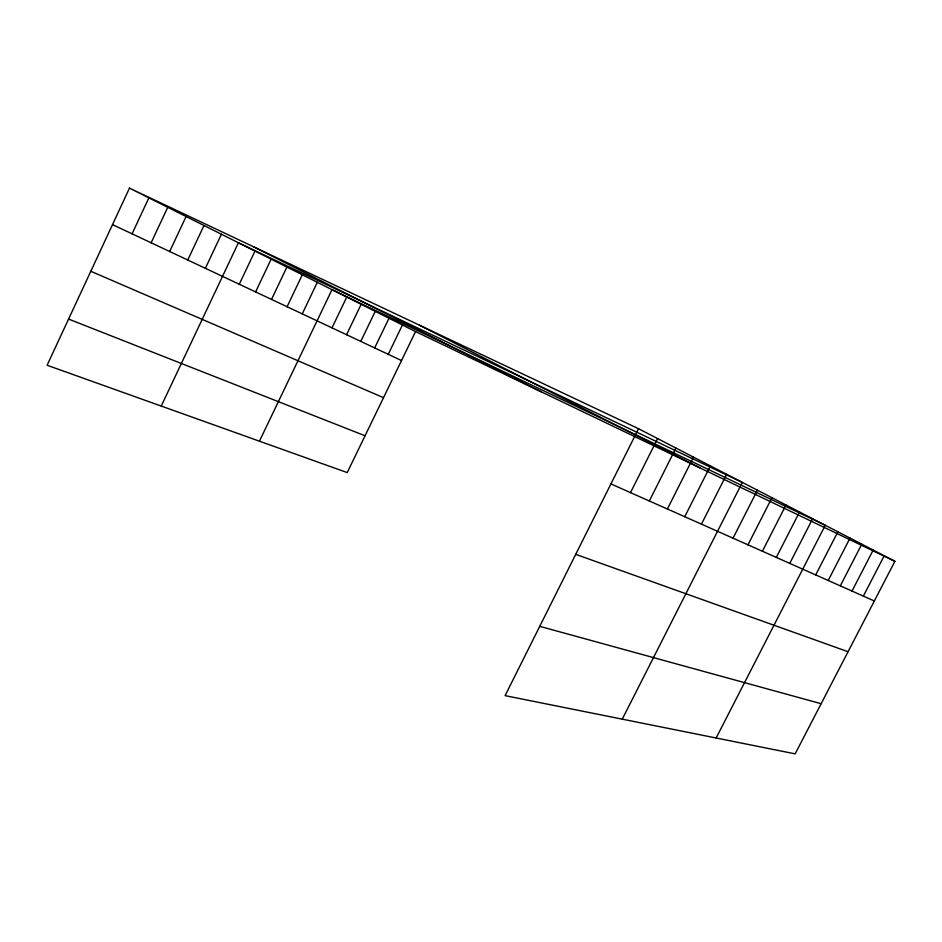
<?xml version="1.0" encoding="UTF-8"?>
<svg xmlns="http://www.w3.org/2000/svg" width="942" height="942" viewBox="0 0 942 942"><rect width="100%" height="100%" fill="white"/><g stroke="black" fill="none" stroke-linecap="round" stroke-linejoin="round"><path stroke-width="1.41" d="M129.478 188.141L47.1 365.249L347.221 472.578L415.563 331.572L129.478 188.141L638.523 428.716L894.9 561.291L795.154 753.859L505.1 695.643L638.523 428.716M132.08 233.828L148.86 197.855M151.132 242.789L167.723 207.322M169.678 251.514L186.092 216.53M187.752 260.016L203.978 225.491M205.368 268.293L221.417 234.24M161.235 406.061L238.408 242.753L742.331 482.398L622.262 719.158M239.268 284.248L254.988 251.067M255.588 291.926L271.143 259.168M271.52 299.415L286.91 267.069M287.075 306.727L302.3 274.793M302.252 313.874L317.324 282.317M259.439 441.186L331.996 289.677L825.263 525.283L716.132 737.998M331.984 327.863L346.762 297.071M346.55 334.704L361.175 304.301M360.762 341.404L375.246 311.355M374.657 347.939L388.999 318.255M388.234 354.322L402.434 324.99M630.516 492.619L657.598 438.583M649.321 500.979L675.909 448.051M667.383 509.01L693.5 457.153M684.74 516.722L710.409 465.89M701.449 524.152L726.671 474.309M733.029 538.188L757.427 490.205M747.983 544.829L771.969 497.717M762.396 551.235L785.993 504.983M776.314 557.417L799.546 511.977M789.761 563.398L812.628 518.748M815.69 574.914L837.862 531.794M828.206 580.484L850.025 538.082M840.299 585.853L861.8 544.17M852.015 591.058L873.187 550.069M863.355 596.098L884.22 555.768M539.742 626.336L821.13 703.698M575.727 554.343L848.059 651.723M68.578 319.079L365.06 435.769M90.809 271.272L383.524 397.689M610.934 483.917L874.341 600.984M112.51 224.62L401.516 360.562M415.563 331.572L894.9 561.291M253.104 246.569L541.144 391.754M419.32 325.12L700.306 468.033"/></g></svg>
